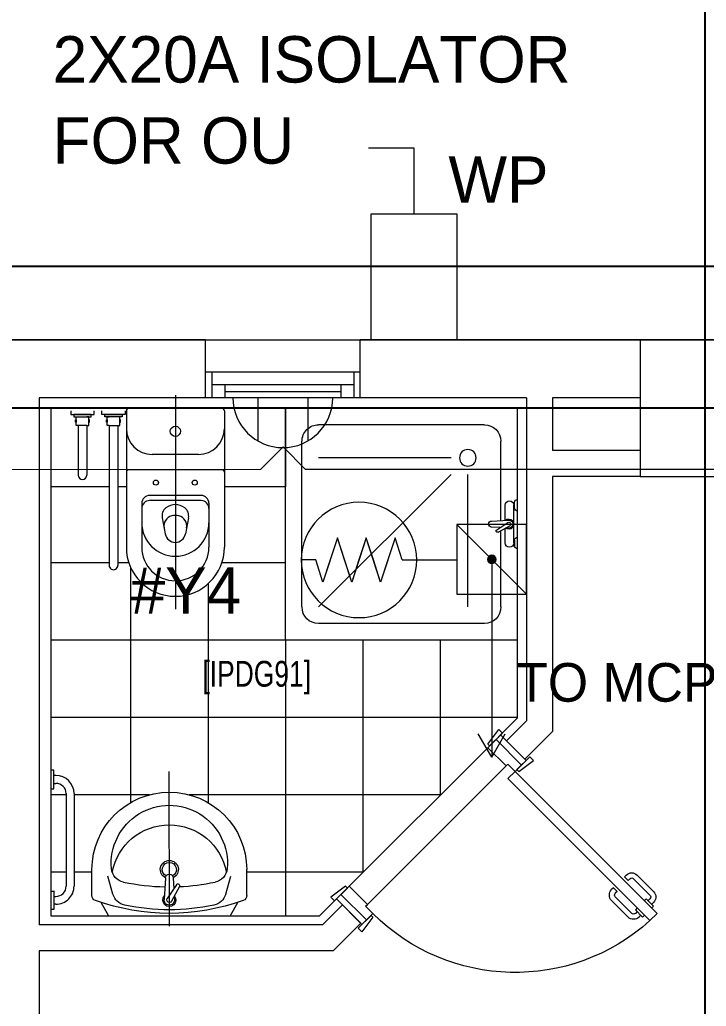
# Model space of a CAD drawing. Header units: metres. Extents: x 75097 to 220695, y -1557923 to -1361206.
# Drawn here: x 141706 to 144368, y -1428758 to -1424931 of the extents above; entities that cross this region are included whole.
import ezdxf

# ---------------------------------------------------------------- set-up
doc = ezdxf.new("R2010")
doc.units = ezdxf.units.M
doc.layers.get('0').update_dxf_attribs({"lineweight": 0})
for name, color, linetype, lineweight in [('A-100 - Copy$0$72_EGR_BASE_TEXT', 8, 'Continuous', 0), ('A-100 - Copy$0$Aluminum', 8, 'Continuous', 0), ('A-100 - Copy$0$car', 8, 'Continuous', 0), ('A-100 - Copy$0$Medical Equipment and Furniture', 8, 'Continuous', 0), ('A-100 - Copy$0$Proj', 8, 'Continuous', 0), ('A-100 - Copy$0$SANIT', 8, 'Continuous', 0), ('A-100 - Copy$0$Structure', 8, 'Continuous', 9), ('A-100 - Copy$0$Tiles', 8, 'Continuous', 0), ('A-100 - Copy$0$Walls', 8, 'Continuous', 0), ('A-100 - Copy$0$Wooden Joinery', 8, 'Continuous', 0)]:
    doc.layers.add(name, color=color, linetype=linetype, lineweight=lineweight)
for name, color, linetype in [('A-100 - Copy$0$axes', 8, 'Continuous'), ('AMA-SO-POWER', 85, 'Continuous'), ('PD-VENT', 8, 'Continuous')]:
    doc.layers.add(name, color=color, linetype=linetype)
for name, color, linetype, lineweight, true_color in [('E-POWR', 7, 'Continuous', 9, 0x4e7e3e), ('E-POWR-IDEN _1-100_', 7, 'Continuous', 9, 0x4e7e3e), ('EXF', 7, 'Continuous', 0, 0x4e7e3e)]:
    doc.layers.add(name, color=color, linetype=linetype, lineweight=lineweight, true_color=true_color)
doc.styles.add('A-100 - Copy$0$X3G_ENTITY_2587EA', font='swisscl.ttf', dxfattribs={"height": 200})
doc.styles.add('Optima_5', font='', dxfattribs={"height": 3.001645})
doc.styles.get("Standard").update_dxf_attribs({"font": 'GOTHIC.TTF'})
doc.styles.get('Optima_5').set_extended_font_data('Optima')

# ---------------------------------------------------------------- blocks, each defined once
blk = doc.blocks.new('GI-041_dwg__U120-3902841-GI-041')
at = {"layer": 'E-POWR', "flags": 128}
blk.add_lwpolyline([(-0.1145, 0), (0.1145, 0), (0.1145, 0.1572), (-0.1145, 0.1572)], close=True, dxfattribs=at)
blk.add_lwpolyline([(0.2354, 0.1613), (0.2354, 0.0786), (0.1145, 0.0786)], dxfattribs=at)
blk = doc.blocks.new('WALL OUTLET')
at = {"layer": 'E-POWR', "extrusion": (9.94399e-05, 4.90741e-07, 1)}
blk.add_line((-193.4, 0, 0), (193.4, 0, 0), dxfattribs=at)
blk.add_line((-193.4, 0, 0), (193.4, 0, 0), dxfattribs=at)
at = {"layer": 'E-POWR', "extrusion": (9.94399e-05, 4.90741e-07, 1), "elevation": 0}
for points in [[(-96.7, 0), (-96.7, 167.5)], [(96.7, 0), (96.7, 167.5)]]:
    blk.add_lwpolyline(points, dxfattribs=at)
at = {"layer": 'E-POWR', "extrusion": (9.94399e-05, 4.90741e-07, 1)}
blk.add_arc((0, 0, 0), 193.4, 359.9963, 179.9963, dxfattribs=at)
blk = doc.blocks.new('E-WATER HEATER SKT')
at = {"layer": 'E-POWR'}
h = blk.add_hatch(color=256, dxfattribs=at)
h.dxf.hatch_style = 1
h.paths.add_polyline_path([(-0.4153, 0.0019, 1), (-0.4426, 0.0019, 1)])
for p, q in [((-0.5415, -0.1106), (-0.5415, 0.1144)), ((-0.5415, 0.1144), (-0.3165, 0.1144))]:
    blk.add_line(p, q, dxfattribs=at)
blk.add_lwpolyline([(-0.5415, 0.1144), (-0.3165, 0.1144), (-0.3165, -0.1106), (-0.5415, -0.1106)], close=True, dxfattribs=at)
for points in [[(-0.4208, 0.01), (-0.3165, 0.1144)], [(-0.1398, 0), (-0.1165, 0.0717), (-0.0932, 0)], [(-0.1398, 0), (-0.1165, 0.0717), (-0.0699, -0.0717), (-0.0233, 0.0717), (0.0233, -0.0717), (0.0699, 0.0717), (0.1165, -0.0717), (0.1398, 0), (0.1865, 0)], [(-0.0466, 0), (-0.0233, 0.0717), (0, 0)], [(0.0466, 0), (0.0699, 0.0717), (0.0932, 0)], [(-0.1398, 0), (-0.3165, 0)], [(-0.0932, 0), (-0.0699, -0.0717), (-0.0466, 0)], [(0, 0), (0.0233, -0.0717), (0.0466, 0)], [(0.0932, 0), (0.1165, -0.0717), (0.1398, 0)], [(-0.5415, -0.1106), (-0.4371, -0.0063)]]:
    blk.add_lwpolyline(points, dxfattribs=at)
for centre, radius in [((0, 0), 0.1865), ((-0.429, 0.0019), 0.0137)]:
    blk.add_circle(centre, radius, dxfattribs=at)
blk = doc.blocks.new('arrow')
at = {"layer": 'E-POWR'}
for points in [[(140757.7, -1398284.6), (140667.3, -1398232.4)], [(139990, -1398284.6), (140757.7, -1398284.6), (140757.7, -1398284.6)], [(140757.7, -1398284.6), (140667.3, -1398336.8)]]:
    blk.add_lwpolyline(points, dxfattribs=at)
blk = doc.blocks.new('A-100 - Copy$0$A$C5B88081F')
at = {"layer": 'A-100 - Copy$0$car'}
for p, q in [((91.9, -7.1), (629.3, -544.5)), ((558.6, -615.2), (21.2, -77.8))]:
    blk.add_line(p, q, dxfattribs=at)
at = {"layer": 'A-100 - Copy$0$Wooden Joinery'}
for p, q in [((1102.4, 41.7), (1038.7, -21.9)), ((1158.9, 41.7), (1130.6, 13.4)), ((1151.9, 34.6), (1144.8, 41.7)), ((1166, 34.6), (1158.9, 41.7)), ((1116.5, 27.6), (1052.9, -36.1)), ((1137.7, 20.5), (1130.6, 27.6)), ((1137.7, 6.3), (1130.6, 13.4)), ((1194.3, 6.3), (1201.4, -0.7)), ((1166, -21.9), (1173.1, -29)), ((1201.4, -0.7), (1173.1, -29)), ((1180.1, -21.9), (1187.2, -29)), ((1194.3, -7.8), (1201.4, -14.9)), ((1045.8, -71.4), (1038.7, -64.4)), ((1059.9, -57.3), (1045.8, -71.4)), ((1059.9, -57.3), (1052.9, -50.2)), ((1187.2, -43.2), (1123.6, -106.8)), ((1201.4, -57.3), (1137.7, -120.9)), ((1102.4, -99.7), (1088.2, -113.9)), ((1088.2, -113.9), (1095.3, -120.9)), ((1102.4, -99.7), (1109.4, -106.8))]:
    blk.add_line(p, q, dxfattribs=at)
for points in [[(106.1, 35.4), (113.1, 42.4), (70.7, 99), (56.6, 84.9)], [(636.4, -495), (1187.2, 55.8), (1215.5, 27.6), (664.7, -523.3)], [(14.1, -70.7), (7.1, -77.8), (-49.5, -35.4), (-35.4, -21.2)], [(671.8, -530.3), (678.8, -523.3), (735.4, -565.7), (721.2, -579.8)], [(565.7, -622.3), (558.6, -629.3), (601, -685.9), (615.2, -671.8)]]:
    blk.add_lwpolyline(points, close=True, dxfattribs=at)
for points in [[(88.4, 53), (-10.6, -46), (-28.3, -28.3), (70.7, 70.7), (88.4, 53)], [(88.4, 53), (113.1, 28.3), (84.9, 0), (91.9, -7.1), (21.2, -77.8), (-10.6, -46), (88.4, 53)], [(689.4, -548), (664.7, -523.3), (636.4, -551.5), (629.3, -544.5), (558.6, -615.2), (590.4, -647), (689.4, -548)], [(689.4, -548), (590.4, -647), (608.1, -664.7), (707.1, -565.7), (689.4, -548)]]:
    blk.add_lwpolyline(points, dxfattribs=at)
for centre, radius, start, end in [((664.7, -523.3), 780, 47.9395, 135), ((1123.6, 20.5), 30, 45, 135), ((1123.6, 20.5), 10, 45, 135), ((1059.9, -43.2), 30, 135, 225), ((1059.9, -43.2), 10, 135, 225), ((1180.1, -36.1), 10, 315, 45), ((1180.1, -36.1), 30, 315, 45), ((1116.5, -99.7), 10, 225, 315), ((1116.5, -99.7), 30, 225, 315)]:
    blk.add_arc(centre, radius, start, end, dxfattribs=at)
blk = doc.blocks.new('A-100 - Copy$0$SHOWER TRAY 80x80')
at = {"layer": 'A-100 - Copy$0$SANIT'}
for p, q in [((0, 0), (0, 0.8)), ((0.8, 0.8), (0, 0.8)), ((0.8, 0), (0.8, 0.8)), ((0.1143, 0.7429), (0.6857, 0.7429)), ((0.0571, 0.4124), (0.0571, 0.6857)), ((0.7429, 0.1143), (0.7429, 0.6857)), ((0.2286, 0.6286), (0.6857, 0.6286)), ((0.1714, 0.1143), (0.1714, 0.5714)), ((0.2286, 0.5714), (0.6857, 0.1143)), ((0.01, 0.455), (0.01, 0.475)), ((0.0163, 0.475), (0.01, 0.475)), ((0.0125, 0.455), (0.01, 0.455)), ((0.0125, 0.335), (0.0125, 0.465)), ((0.0425, 0.4133), (0.0425, 0.465)), ((0.0895, 0.4105), (0.0316, 0.4139)), ((0.11, 0.4), (0, 0.4)), ((0.0667, 0.3728), (0.0271, 0.3939)), ((0.0407, 0.3866), (0.0316, 0.3861)), ((0.0715, 0.3808), (0.0334, 0.4058)), ((0.0425, 0.335), (0.0425, 0.3857)), ((0.0571, 0.1143), (0.0571, 0.3779)), ((0.0608, 0.3878), (0.0895, 0.3895)), ((0.01, 0.345), (0.01, 0.325)), ((0.0125, 0.345), (0.01, 0.345)), ((0.0163, 0.325), (0.01, 0.325)), ((0.1143, 0.0571), (0.6857, 0.0571)), ((0, 0), (0.8, 0))]:
    blk.add_line(p, q, dxfattribs=at)
blk.add_circle((0.1714, 0.6286), 0.0286, dxfattribs=at)
for centre, radius, start, end in [((0.1143, 0.6857), 0.0571, 90, 180), ((0.6857, 0.6857), 0.0571, 360, 90), ((0, 0.475), 0.01, 0, 90), ((0.0275, 0.465), 0.015, 0, 180), ((0, 0.455), 0.01, 270, 0), ((0.03, 0.4), 0.0175, 49.632, 309.2526), ((0.03, 0.4), 0.014, 83.2671, 276.7329), ((0.0895, 0.4), 0.0105, 270, 90), ((0.03, 0.4), 0.00676, 54.0423, 244.5873), ((0.0691, 0.3768), 0.00467, 239.3148, 59.3148), ((0, 0.345), 0.01, 0, 90), ((0, 0.325), 0.01, 270, 0), ((0.0275, 0.335), 0.015, 180, 0), ((0.1143, 0.1143), 0.0571, 180, 270), ((0.6857, 0.1143), 0.0571, 270, 360)]:
    blk.add_arc(centre, radius, start, end, dxfattribs=at)
blk = doc.blocks.new('A-100 - Copy$0$lav-manta 60')
at = {"layer": 'A-100 - Copy$0$SANIT'}
for p, q in [((0, 0.04), (0, -0.56)), ((-0.2658, -0.0529), (-0.2358, 0)), ((-0.2358, 0), (0.2358, 0)), ((0.2658, -0.0529), (0.2358, 0)), ((-0.015, -0.1473), (-0.0199, -0.064)), ((0.0274, -0.121), (-0.0078, -0.0673)), ((0.0389, -0.1142), (0.0087, -0.0575)), ((0.0191, -0.077), (0.0199, -0.064)), ((-0.3, -0.0789), (-0.3, -0.18)), ((-0.2185, -0.0841), (-0.2383, -0.1537)), ((0.015, -0.1473), (0.0174, -0.1057)), ((0.2185, -0.0841), (0.2383, -0.1537)), ((0.3, -0.0789), (0.3, -0.18))]:
    blk.add_line(p, q, dxfattribs=at)
for centre, radius, start, end in [((0, -0.8557), 0.8457, 70.1771, 109.8229), ((0, -0.8696), 0.8457, 78.1914, 101.8086), ((0, -0.0617), 0.025, 320.7474, 220.368), ((-0.28, -0.0789), 0.02, 109.8229, 180), ((-0.1608, -0.1006), 0.06, 101.8086, 164.0794), ((0, -0.0617), 0.02, 353.2671, 186.682), ((0, -0.0617), 0.00966, 25.4127, 215.9577), ((0.1608, -0.1006), 0.06, 15.9206, 78.1914), ((0.28, -0.0789), 0.02, 0, 70.1771), ((0, -0.9572), 0.8457, 91.1572, 102.0883), ((0, -0.9572), 0.8457, 88.5486, 88.844), ((0.0332, -0.1176), 0.00666, 210.6852, 30.6852), ((0, -0.9572), 0.8457, 77.9117, 87.4274), ((-0.1645, -0.189), 0.06, 102.0883, 174.8142), ((0, -0.18), 0.035, 115.3106, 64.6894), ((0, -0.1473), 0.015, 180, 0), ((0.1645, -0.189), 0.06, 5.1858, 77.9117), ((0, -0.18), 0.3, 180, 0), ((0, -0.2039), 0.2252, 174.8142, 5.1858), ((0, -0.1282), 0.2252, 190.6097, 349.3903), ((0, -0.18), 0.0275, 117.1496, 62.8504)]:
    blk.add_arc(centre, radius, start, end, dxfattribs=at)
blk = doc.blocks.new('A-100 - Copy$0$WC manta')
at = {"layer": 'A-100 - Copy$0$SANIT'}
for p, q in [((-0.13, 0.18), (-0.13, -0.18)), ((-0.12, 0.19), (0.41, 0.19)), ((0.109, 0.18), (0.109, -0.18)), ((0.239, 0.13), (0.41, 0.13)), ((0.05, 0.09), (0.05, -0.09)), ((0.209, 0.1), (0.209, -0.1)), ((0.229, 0.1), (0.229, -0.1)), ((0.2955, 0.051), (0.3581, 0.0393)), ((-0.18, 0), (0.65, 0)), ((0.2955, -0.051), (0.3581, -0.0393)), ((0.239, -0.13), (0.41, -0.13)), ((-0.12, -0.19), (0.41, -0.19))]:
    blk.add_line(p, q, dxfattribs=at)
for centre, radius in [((0.159, 0.0752), 0.01), ((-0.04, 0), 0.02), ((0.159, -0.0753), 0.01)]:
    blk.add_circle(centre, radius, dxfattribs=at)
for centre, radius, start, end in [((-0.12, 0.18), 0.01, 90, 180), ((-0.05, 0.09), 0.1, 0, 90), ((0.119, 0.18), 0.01, 90, 180), ((0.41, 0), 0.19, 270, 90), ((0.239, 0.1), 0.03, 90, 180), ((0.259, 0.1), 0.03, 90, 180), ((0.3147, 0), 0.13, 270, 90), ((0.41, 0), 0.13, 270, 90), ((0.2882, 0.0117), 0.04, 79.4289, 141.525), ((0.3271, 0.0044), 0.04, 79.4289, 166.4176), ((0.3507, 0), 0.04, 280.5711, 79.4289), ((0.3029, 0), 0.0588, 141.525, 218.475), ((0.3454, 0), 0.0588, 166.4176, 193.5824), ((0.2882, -0.0117), 0.04, 218.475, 280.5711), ((0.3271, -0.0044), 0.04, 193.5824, 280.5711), ((-0.05, -0.09), 0.1, 270, 0), ((0.239, -0.1), 0.03, 180, 270), ((0.259, -0.1), 0.03, 180, 270), ((-0.12, -0.18), 0.01, 180, 270), ((0.119, -0.18), 0.01, 180, 270)]:
    blk.add_arc(centre, radius, start, end, dxfattribs=at)
blk = doc.blocks.new('A-100 - Copy')
at = {"layer": 'A-100 - Copy$0$Aluminum'}
for p, q in [((143026.2, -1426297.7, 0), (142426.2, -1426297.7, 0)), ((142451.2, -1426297.7, 0), (142451.2, -1426397.7, 0)), ((143001.2, -1426297.7, 0), (143001.2, -1426397.7, 0)), ((143001.2, -1426347.7, 0), (142451.2, -1426347.7, 0)), ((142501.2, -1426347.7, 0), (142501.2, -1426397.7, 0)), ((142501.2, -1426372.7, 0), (142951.2, -1426372.7, 0)), ((142951.2, -1426347.7, 0), (142951.2, -1426397.7, 0)), ((143026.2, -1426397.7, 2.4), (142426.2, -1426397.7, -2.4))]:
    blk.add_line(p, q, dxfattribs=at)
at = {"layer": 'A-100 - Copy$0$axes'}
for p, q in [((144363.7, -1477297.4, 0), (144363.7, -1387547.7, 0)), ((178940.3, -1425887.7, 2.4), (96042.2, -1425887.7, 2.4)), ((178940.3, -1426437.7, 2.4), (96049.7, -1426437.7, 2.4))]:
    blk.add_line(p, q, dxfattribs=at)
at = {"layer": 'A-100 - Copy$0$Medical Equipment and Furniture', "elevation": 0}
blk.add_lwpolyline([(115563.3, -1421042.7), (122868.3, -1421042.7), (122868.3, -1426172.7), (159028.3, -1426172.7), (159136.2, -1440572.7), (159048.3, -1440572.7), (159048.3, -1440877.7)], dxfattribs=at)
at = {"layer": 'A-100 - Copy$0$Proj'}
blk.add_line((142426.2, -1426172.7, 0), (143026.2, -1426172.7, 0), dxfattribs=at)
at = {"layer": 'A-100 - Copy$0$SANIT'}
for p, q in [((141904.5, -1426447.7, 2.4), (141904.5, -1426462.7, 2.4)), ((141994.5, -1426462.7, 2.4), (141994.5, -1426447.7, 2.4)), ((142024.5, -1426462.7, 2.4), (142024.5, -1426447.7, 2.4)), ((142114.5, -1426447.7, 2.4), (142114.5, -1426462.7, 2.4)), ((141904.5, -1426462.7, 2.4), (141994.5, -1426462.7, 2.4)), ((141916.2, -1426462.7, 2.4), (141916.2, -1426471.9, 2.4)), ((141982.9, -1426462.7, 2.4), (141916.2, -1426462.7, 2.4)), ((141916.2, -1426471.9, 2.4), (141982.9, -1426471.9, 2.4)), ((141922.2, -1426482.9, 2.4), (141925.2, -1426482.9, 2.4)), ((141922.2, -1426491.7, 2.4), (141922.2, -1426482.9, 2.4)), ((141925.2, -1426471.9, 2.4), (141932.5, -1426471.9, 2.4)), ((141925.2, -1426504.7, 2.4), (141925.2, -1426471.9, 2.4)), ((141925.2, -1426482.9, 2.4), (141925.2, -1426491.7, 2.4)), ((141973.9, -1426471.9, 2.4), (141966.5, -1426471.9, 2.4)), ((141973.9, -1426504.7, 2.4), (141973.9, -1426471.9, 2.4)), ((141976.9, -1426482.9, 2.4), (141973.9, -1426482.9, 2.4)), ((141973.9, -1426482.9, 2.4), (141973.9, -1426491.7, 2.4)), ((141976.9, -1426491.7, 2.4), (141976.9, -1426482.9, 2.4)), ((141982.9, -1426471.9, 2.4), (141982.9, -1426462.7, 2.4)), ((142114.5, -1426462.7, 2.4), (142024.5, -1426462.7, 2.4)), ((142036.2, -1426462.7, 2.4), (142102.9, -1426462.7, 2.4)), ((142036.2, -1426471.9, 2.4), (142036.2, -1426462.7, 2.4)), ((142102.9, -1426471.9, 2.4), (142036.2, -1426471.9, 2.4)), ((142042.2, -1426482.9, 2.4), (142045.2, -1426482.9, 2.4)), ((142042.2, -1426491.7, 2.4), (142042.2, -1426482.9, 2.4)), ((142045.2, -1426504.7, 2.4), (142045.2, -1426471.9, 2.4)), ((142045.2, -1426471.9, 2.4), (142052.5, -1426471.9, 2.4)), ((142045.2, -1426482.9, 2.4), (142045.2, -1426491.7, 2.4)), ((142093.9, -1426471.9, 2.4), (142086.5, -1426471.9, 2.4)), ((142093.9, -1426504.7, 2.4), (142093.9, -1426471.9, 2.4)), ((142093.9, -1426482.9, 2.4), (142093.9, -1426491.7, 2.4)), ((142096.9, -1426482.9, 2.4), (142093.9, -1426482.9, 2.4)), ((142096.9, -1426491.7, 2.4), (142096.9, -1426482.9, 2.4)), ((142102.9, -1426462.7, 2.4), (142102.9, -1426471.9, 2.4)), ((141925.2, -1426491.7, 2.4), (141922.2, -1426491.7, 2.4)), ((141932.5, -1426504.7, 2.4), (141925.2, -1426504.7, 2.4)), ((141966.5, -1426504.7, 2.4), (141932.5, -1426504.7, 2.4)), ((141932.5, -1426504.7, 2.4), (141932.5, -1426697.7, 2.4)), ((141966.5, -1426504.7, 2.4), (141973.9, -1426504.7, 2.4)), ((141966.5, -1426504.7, 2.4), (141966.5, -1426697.7, 2.4)), ((141973.9, -1426491.7, 2.4), (141976.9, -1426491.7, 2.4)), ((142045.2, -1426491.7, 2.4), (142042.2, -1426491.7, 2.4)), ((142052.5, -1426504.7, 2.4), (142045.2, -1426504.7, 2.4)), ((142052.5, -1426504.7, 2.4), (142086.5, -1426504.7, 2.4)), ((142052.6, -1426504.7, 2.4), (142052.6, -1427047.7, 2.4)), ((142086.5, -1426504.7, 2.4), (142093.9, -1426504.7, 2.4)), ((142086.6, -1426504.7, 2.4), (142086.6, -1427047.7, 2.4)), ((142093.9, -1426491.7, 2.4), (142096.9, -1426491.7, 2.4)), ((141837.9, -1427842.1, 0), (141826.2, -1427842.1, 0)), ((141837.9, -1427914.1, 0), (141837.9, -1427842.1, 0)), ((141846.2, -1427862.8, 0), (141837.9, -1427862.8, 0)), ((141837.9, -1427893.4, 0), (141846.2, -1427893.4, 0)), ((141826.2, -1427914.1, 0), (141837.9, -1427914.1, 0)), ((141886.2, -1427932.8, 0), (141886.2, -1428292.3, 0)), ((141916.8, -1427932.6, 0), (141916.8, -1428292.4, 0)), ((141826.2, -1428311.3, 0), (141837.9, -1428311.3, 0)), ((141837.9, -1428311, 0), (141837.9, -1428383, 0)), ((141837.9, -1428332, 0), (141846.2, -1428332, 0)), ((141846.2, -1428362.6, 0), (141837.9, -1428362.6, 0)), ((141837.9, -1428383, 0), (141826.2, -1428383, 0))]:
    blk.add_line(p, q, dxfattribs=at)
for centre, radius, start, end in [((141949.5, -1426697.7, 2.4), 17, 179.9999, 359.9999), ((142069.6, -1427047.7, 2.4), 17, 180.0001, 0.0001), ((141846.2, -1427933.4, 0), 70.6, 359.9995, 89.9995), ((141846.2, -1427933.4, 0), 40, 359.9995, 89.9995), ((141846.2, -1428292, 0), 70.6, 270.0005, 0.0005), ((141846.2, -1428292, 0), 40, 270.0005, 0.0005)]:
    blk.add_arc(centre, radius, start, end, dxfattribs=at)
at = {"layer": 'A-100 - Copy$0$Structure', "elevation": 0}
blk.add_lwpolyline([(144111.7, -1426702.7), (144641.7, -1426702.7), (144641.7, -1426172.7), (144111.7, -1426172.7)], close=True, dxfattribs=at)
at = {"layer": 'A-100 - Copy$0$Tiles'}
for p, q in [((143636.2, -1426437.7, 2.4), (141826.2, -1426437.7, 2.4)), ((141826.2, -1426437.7, 2.4), (141826.2, -1426742.7, 0)), ((143636.2, -1426437.7, 0), (142736.2, -1426437.7, 0)), ((142736.2, -1426437.7, 0), (142736.2, -1426742.7, 0)), ((143636.2, -1427639.7, 0), (143636.2, -1426437.7, 0)), ((142052.6, -1426742.7, 0), (141826.2, -1426742.7, 0)), ((141826.2, -1426742.7, 0), (141826.2, -1428407.7, 0)), ((142736.2, -1426742.7, 0), (142499.5, -1426742.7, 0)), ((142052.6, -1427037.7, 2.4), (141826.2, -1427037.7, 2.4)), ((142129.3, -1427037.7, 2.4), (142086.6, -1427037.7, 2.4)), ((142136.2, -1427055.6, 2.4), (142136.2, -1427967.9, 2.4)), ((142736.2, -1427037.7, 2.4), (142489.8, -1427037.7, 2.4)), ((142436.2, -1427119.3, 2.4), (142436.2, -1427967.9, 2.4)), ((142736.2, -1427337.7, 2.4), (141826.2, -1427337.7, 2.4)), ((142509.2, -1427337.7, 2.4), (142468.1, -1427337.7, 2.4)), ((142736.2, -1427337.7, 2.4), (142736.2, -1428407.7, 2.4)), ((143036.2, -1427337.7, 2.4), (143036.2, -1428239.7, 2.4)), ((143336.2, -1427337.7, 2.4), (143336.2, -1427939.7, 2.4)), ((143636.2, -1427637.7, 2.4), (141826.2, -1427637.7, 2.4)), ((143570.4, -1427705.5, 0), (143636.2, -1427639.7, 0)), ((141886.2, -1427937.7, 2.4), (141826.2, -1427937.7, 2.4)), ((142209.4, -1427937.7, 2.4), (141916.8, -1427937.7, 2.4)), ((143338.2, -1427937.7, 2.4), (142363, -1427937.7, 2.4)), ((141886.2, -1428237.7, 2.4), (141826.2, -1428237.7, 2.4)), ((141986.2, -1428237.7, 2.4), (141916.8, -1428237.7, 2.4)), ((143038.2, -1428237.7, 2.4), (142586.2, -1428237.7, 2.4)), ((142868.2, -1428407.7, 0), (142934, -1428341.9, 0)), ((141826.2, -1428407.7, 0), (142868.2, -1428407.7, 0))]:
    blk.add_line(p, q, dxfattribs=at)
at = {"layer": 'A-100 - Copy$0$Tiles', "elevation": 0}
blk.add_lwpolyline([(142119.5, -1426742.7), (142086.6, -1426742.7)], dxfattribs=at)
at = {"layer": 'A-100 - Copy$0$Walls'}
for p, q in [((142426.2, -1426172.7, 2.4), (141091.2, -1426172.7, 0)), ((142426.2, -1426397.7, 2.4), (142426.2, -1426172.7, 2.4)), ((144111.7, -1426172.7, 0), (143026.2, -1426172.7, 0)), ((143026.2, -1426397.7, 2.4), (143026.2, -1426172.7, 2.4)), ((141781.2, -1426397.7, 0), (141781.2, -1428442.7, 0)), ((142426.2, -1426397.7, 2.4), (141781.2, -1426397.7, 0)), ((143671.2, -1426397.7, 0), (143026.2, -1426397.7, 2.4)), ((143671.2, -1426397.7, 0), (143671.2, -1427651.3, 0)), ((143771.2, -1426397.7, 0), (143771.2, -1426602.7, 0)), ((144111.7, -1426397.7, 0), (143771.2, -1426397.7, 0)), ((144111.7, -1426602.7, 0), (143771.2, -1426602.7, 0)), ((143771.2, -1426702.7, 0), (143771.2, -1427692.7, 0)), ((144111.7, -1426702.7, 0), (143771.2, -1426702.7, 0)), ((143593.7, -1427728.8, 0), (143671.2, -1427651.3, 0)), ((143664.4, -1427799.5, 0), (143771.2, -1427692.7, 0)), ((143664.4, -1427799.5, 0), (143593.7, -1427728.8, 0)), ((142879.8, -1428442.7, 0), (142957.3, -1428365.2, 0)), ((143028, -1428435.9, 0), (142957.3, -1428365.2, 0)), ((142921.2, -1428542.7, 0), (143028, -1428435.9, 0)), ((142879.8, -1428442.7, 0), (141781.2, -1428442.7, 0)), ((141781.2, -1428542.7, 0), (141781.2, -1430030.6, 0)), ((142921.2, -1428542.7, 0), (141781.2, -1428542.7, 0))]:
    blk.add_line(p, q, dxfattribs=at)
at = {"layer": 'A-100 - Copy$0$SANIT'}
for name, p, xscale, yscale, zscale, rotation in [('A-100 - Copy$0$WC manta', (142309.5, -1426567.7, 2.4), 999.9999999999995, 999.9999999999995, 999.9999999999995, 270), ('A-100 - Copy$0$SHOWER TRAY 80x80', (143636.2, -1427337.7, 2.4), -1125.00003893818, 1125.00003893818, 1125.00003893818, 359.9999999234013), ('A-100 - Copy$0$lav-manta 60', (142286.2, -1428407.7, 2.4), -1000.00000000022, 1000.00000000022, 1000.000000000223, 180.001835489874)]:
    blk.add_blockref(name, p, dxfattribs=dict(at, xscale=xscale, yscale=yscale, zscale=zscale, rotation=rotation))
at = {"layer": 'A-100 - Copy$0$Wooden Joinery', "xscale": -1, "rotation": 180}
blk.add_blockref('A-100 - Copy$0$A$C5B88081F', (142962.3, -1428370.2, 0), dxfattribs=at)
at = {"layer": 'A-100 - Copy$0$72_EGR_BASE_TEXT', "insert": (142625.1, -1427418.3, 4.7), "char_height": 100, "attachment_point": 2, "style": 'A-100 - Copy$0$X3G_ENTITY_2587EA'}
blk.add_mtext('[IPDG91]', dxfattribs=at)

msp = doc.modelspace()

# ---------------------------------------------------------------- linework, layer by layer
at = {"layer": 'EXF', "color": 85}
msp.add_lwpolyline([(153939.2, -1426588.5), (153939.2, -1426588.5), (153852, -1426675.6), (152876.4, -1426675.6), (152789.2, -1426588.5), (152702, -1426675.6), (148187.6, -1426675.6), (148187.6, -1426437.7), (146886.4, -1426437.7), (146886.4, -1426675.6), (142814.3, -1426675.6), (142727.2, -1426588.5), (142640, -1426675.6), (138500.3, -1426677)], dxfattribs=at)

# ---------------------------------------------------------------- block references
at = {"color": 85, "xscale": 2127.341102341351, "yscale": 2127.341102341351, "zscale": 2127.341102341351, "rotation": 89.99999999978158}
msp.add_blockref('GI-041_dwg__U120-3902841-GI-041', (143401.6, -1425929.1, 0), dxfattribs=at)
at = {"layer": 'AMA-SO-POWER', "color": 85, "xscale": -1200, "yscale": 1200, "zscale": 1200, "rotation": 359.9999534452681}
msp.add_blockref('E-WATER HEATER SKT', (143021.5, -1427026.7, 0), dxfattribs=at)
at = {"layer": 'E-POWR', "color": 85, "rotation": 269.9999999999976}
msp.add_blockref('arrow', (1541820.9, -1287034.4, 0), dxfattribs=at)
at = {"layer": 'PD-VENT', "color": 85, "rotation": 180.0183656982871}
msp.add_blockref('WALL OUTLET', (142726.2, -1426397.7, 0), dxfattribs=at)

# ---------------------------------------------------------------- texts
at = {"layer": 'E-POWR'}
msp.add_text('TO MCP-05', height=150, dxfattribs=at).set_placement((143631.2, -1427576.7, -1.8))
at = {"layer": 'E-POWR', "insert": (142136.2, -1427055.6, 2.4), "char_height": 180.1, "width": 3.637978807091713e-12, "attachment_point": 1, "rotation": 360, "line_spacing_factor": 1.047943, "style": 'Optima_5'}
msp.add_mtext('#Y4', dxfattribs=at)
at = {"layer": 'E-POWR-IDEN _1-100_', "attachment_point": 1, "rotation": 360, "line_spacing_factor": 1.047943, "style": 'Optima_5'}
for s, insert, char_height, width in [('2X20A ISOLATOR\\PFOR OU', (141833.9, -1424994.6, 0), 180.099, 2475.925), ('WP', (143368.2, -1425461.1), 180.1, 3.637978807091713e-12)]:
    msp.add_mtext(s, dxfattribs=dict(at, insert=insert, char_height=char_height, width=width))

# ---------------------------------------------------------------- next in the draw order: block references
msp.add_blockref('A-100 - Copy', (0, 0))

doc.saveas('drawing.dxf')
